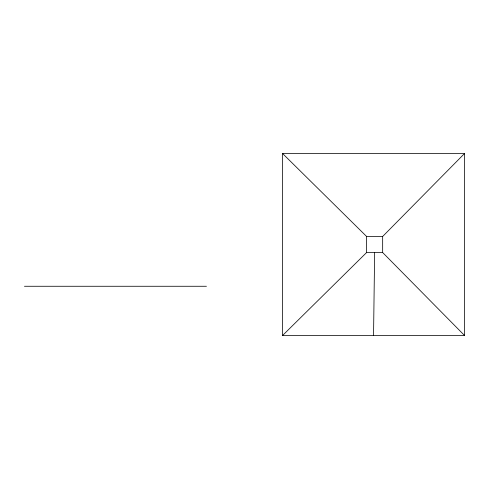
<?xml version="1.0" encoding="UTF-8"?>
<svg xmlns="http://www.w3.org/2000/svg" width="489" height="489" viewBox="0 0 489 489"><rect width="100%" height="100%" fill="white"/><g stroke="black" fill="none" stroke-linecap="round" stroke-linejoin="round"><path stroke-width="0.73" d="M373.553 335.497L374.629 252.758M464.55 335.497L382.661 252.532L382.661 236.468L464.55 153.503L282.563 153.503L282.563 335.497L464.55 335.497L464.55 153.503M282.563 335.497L366.603 252.532L382.661 252.532M282.563 153.503L366.603 236.468L382.661 236.468M24.45 286.267L206.437 286.267M366.603 236.468L366.603 252.532"/></g></svg>
